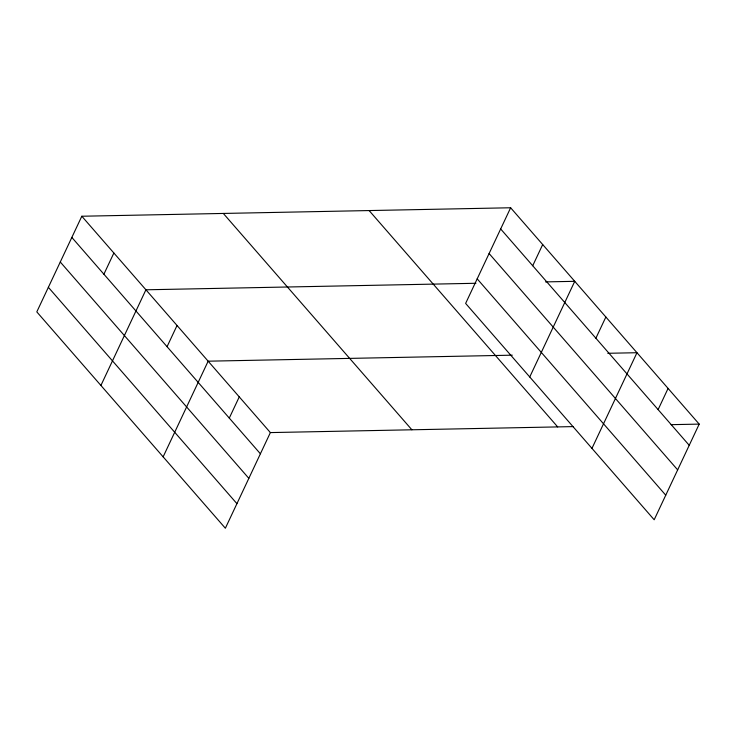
<?xml version="1.0" encoding="UTF-8"?>
<svg xmlns="http://www.w3.org/2000/svg" width="736" height="736" viewBox="0 0 736 736"><rect width="100%" height="100%" fill="white"/><g stroke="black" fill="none" stroke-linecap="round" stroke-linejoin="round"><path stroke-width="1.1" d="M510.637 207.764L465.621 303.416L654.184 519.763L699.2 424.111L510.637 207.764L81.816 216.237L36.8 311.889L225.363 528.236L270.379 432.584L573.408 426.595M103.896 274.206L113.868 253.009M100.915 385.452L145.921 289.791L475.916 283.277M167.063 346.684L177.036 325.487M163.134 456.844L208.15 361.183L512.311 355.175M229.292 418.076L239.264 396.879M532.717 265.742L542.69 244.545M529.736 376.979L574.752 281.318L545.551 281.897M595.884 338.21L605.866 317.014M591.965 448.371L636.971 352.719L607.77 353.289M658.113 409.612L668.086 388.415M671.122 424.663L699.2 424.111M500.664 228.96L689.227 445.308M489.1 253.534L677.663 469.881M477.186 278.843L665.749 495.199M369.122 210.56L557.686 426.908M223.321 213.44L411.884 429.787M81.816 216.237L270.379 432.584M71.843 237.424L260.397 453.781M60.278 261.998L248.842 478.345M48.364 287.316L236.928 503.663"/></g></svg>
